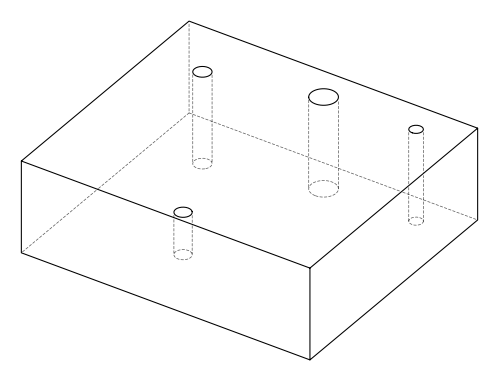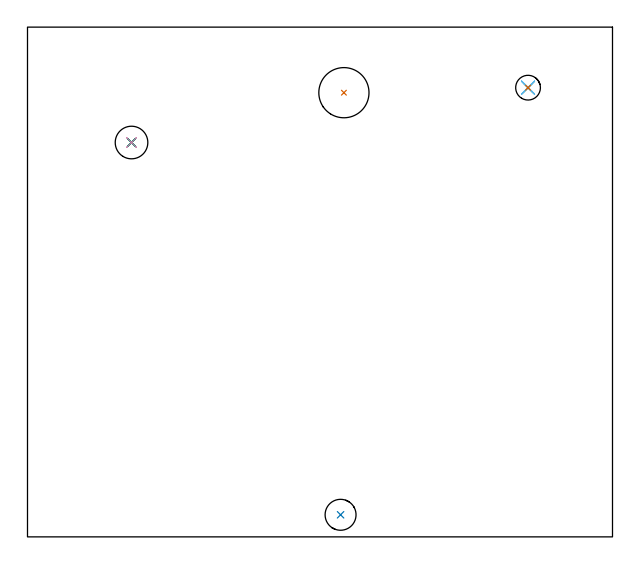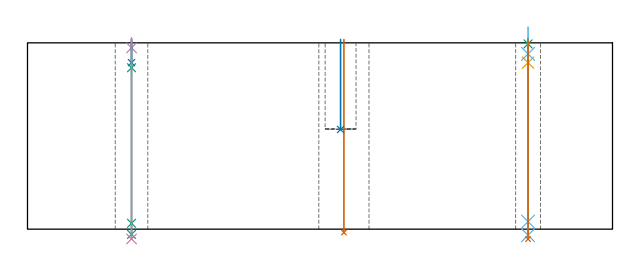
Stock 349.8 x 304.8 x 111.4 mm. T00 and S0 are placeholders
(PLAN: 10 operations, 8 tool changes, 3 min)
(1 INDEXABLE_INSERT_DRILL_THROUGH_HOLE_FROM_SOLID | STEP1HOLE_1 | NXT0302_031 | 0.46 min | 78696 mm3)
(2 INDEXABLE_INSERT_DRILL_BLIND_HOLE_FROM_SOLID | STEP1POCKET | NXT0302_008 | 0.22 min | 13851 mm3)
(3 SPOT_DRILL | STEP1HOLE | NXT0321_9005460120000 | 0.03 min | 1 mm3)
(4 SPOT_DRILL_1 | STEP1HOLE_2 | NXT0321_9005460120000 | 0.05 min | 186 mm3)
(5 DRILL_BLIND_HOLE_INTO_CENTER | STEP1HOLE | UGT0301_198 | 0.06 min | 494 mm3)
(6 GUN_DRILL_THROUGH_HOLE | STEP1HOLE | UGT0307_006 | 0.59 min | 6558 mm3)
(7 DRILL_TO_ENLARGE_THROUGH_HOLE | STEP1HOLE | UGT0301_279 | 0.48 min | 12072 mm3)
(8 DRILL_BLIND_HOLE_INTO_CENTER_1 | STEP1HOLE_2 | UGT0301_198 | 0.06 min | 404 mm3)
(9 GUN_DRILL_THROUGH_HOLE_1 | STEP1HOLE_2 | UGT0307_003 | 0.55 min | 3858 mm3)
(10 SPADE_DRILL_TO_ENLARGE_THROUGH_HOLE | STEP1HOLE_2 | UGT0306_010 | 0.48 min | 28787 mm3)
(TOOL NXT0302_031 | Index. Insert Drill 30mm [880-D3000L32-05] | D30 PA176 FL150 Z2)
(TOOL NXT0302_008 | Index. Insert Drill 18.5mm [880-D1850L25-05] | D18.5 PA176 FL93 Z2)
(TOOL NXT0321_9005460120000 | NC Spot Drill, 142deg, 12mm, Carbide, Uncoated | D12 PA142 FL30 Z2)
(TOOL UGT0301_198 | Twist Drill 7.9 mm | D7.9 PA118 FL73 Z2)
(TOOL UGT0307_006 | Gun Drill 9 mm | D9 PA130 FL24 Z1)
(TOOL UGT0301_279 | Twist Drill 14.8 mm | D14.8 PA118 FL114 Z2)
(TOOL UGT0307_003 | Gun Drill 7 mm | D7 PA130 FL24 Z1)
(TOOL UGT0306_010 | Spade Drill 19.5mm | D19.5 PA132 FL10 Z2)
(OP 1 INDEXABLE_INSERT_DRILL_THROUGH_HOLE_FROM_SOLID)
G17 G21 G94 G90
T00 M6
G54
G17 G0 G90 X189.2 Y265.6 S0 M3
G43 Z121.4 H1
G94 G81 G98 Z-2.024 F250. R113.4
G80
M5
M2
(OP 2 INDEXABLE_INSERT_DRILL_BLIND_HOLE_FROM_SOLID)
G17 G21 G94 G90
T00 M6
G54
G17 G0 G90 X187.2 Y13.2 S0 M3
G43 Z121.4 H1
G94 G81 G98 Z59.6 F250. R113.4
G80
M5
M2
(OP 3 SPOT_DRILL)
G17 G21 G94 G90
T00 M6
G54
G17 G0 G90 X299.3 Y268.6 S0 M3
G43 Z121.4 H0
G94 G81 G98 Z110.763 F250. R114.4
G80
M5
M2
(OP 4 SPOT_DRILL_1)
G17 G21 G94 G90
T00 M6
G54
G17 G0 G90 X62.2 Y235.8 S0 M3
G43 Z121.4 H0
G94 G81 G98 Z108.4 F250. R114.4
G80
M5
M2
(OP 5 DRILL_BLIND_HOLE_INTO_CENTER)
G17 G21 G94 G90
T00 M6
G54
G17 G0 G90 X299.3 Y268.6 S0 M3
G43 Z121.4 H0
G94 G81 G98 Z99.55 F250. R113.4
G80
M5
M2
(OP 6 GUN_DRILL_THROUGH_HOLE)
G17 G21 G94 G90
T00 M6
G54
G17 G0 G90 X299.3 Y268.6 M8
G43 Z121.4 H0
Z120.835
S716 M3
G94 G1 Z104.802 F125. M26
G4 X.084
Z4.5 F250.
G4 X.084
Z-3.598 F125.
G4 X.084
M5
M9
G0 Z120.835
Z121.4
M2
(OP 7 DRILL_TO_ENLARGE_THROUGH_HOLE)
G17 G21 G94 G90
T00 M6
G54
G17 G0 G90 X299.3 Y268.6 S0 M3
G43 Z121.4 H0
G94 G73 G98 Z-5.946 F250. Q14.668 R113.4
G80
M5
M2
(OP 8 DRILL_BLIND_HOLE_INTO_CENTER_1)
G17 G21 G94 G90
T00 M6
G54
G17 G0 G90 X62.2 Y235.8 S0 M3
G43 Z121.4 H0
G94 G81 G98 Z99.55 F250. R113.4
G80
M5
M2
(OP 9 GUN_DRILL_THROUGH_HOLE_1)
G17 G21 G94 G90
T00 M6
G54
G17 G0 G90 X62.2 Y235.8 M8
G43 Z121.4 H0
Z111.996
S716 M3
G94 G1 Z96.521 F125. M26
G4 X.084
Z3.5 F250.
G4 X.084
Z-3.132 F125.
G4 X.084
M5
M9
G0 Z111.996
Z121.4
M2
(OP 10 SPADE_DRILL_TO_ENLARGE_THROUGH_HOLE)
G17 G21 G94 G90
T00 M6
G54
G17 G0 G90 X62.2 Y235.8 S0 M3
G43 Z121.4 H0
G94 G73 G98 Z-5.841 F250. Q16.749 R113.4
G80
M5
M2
